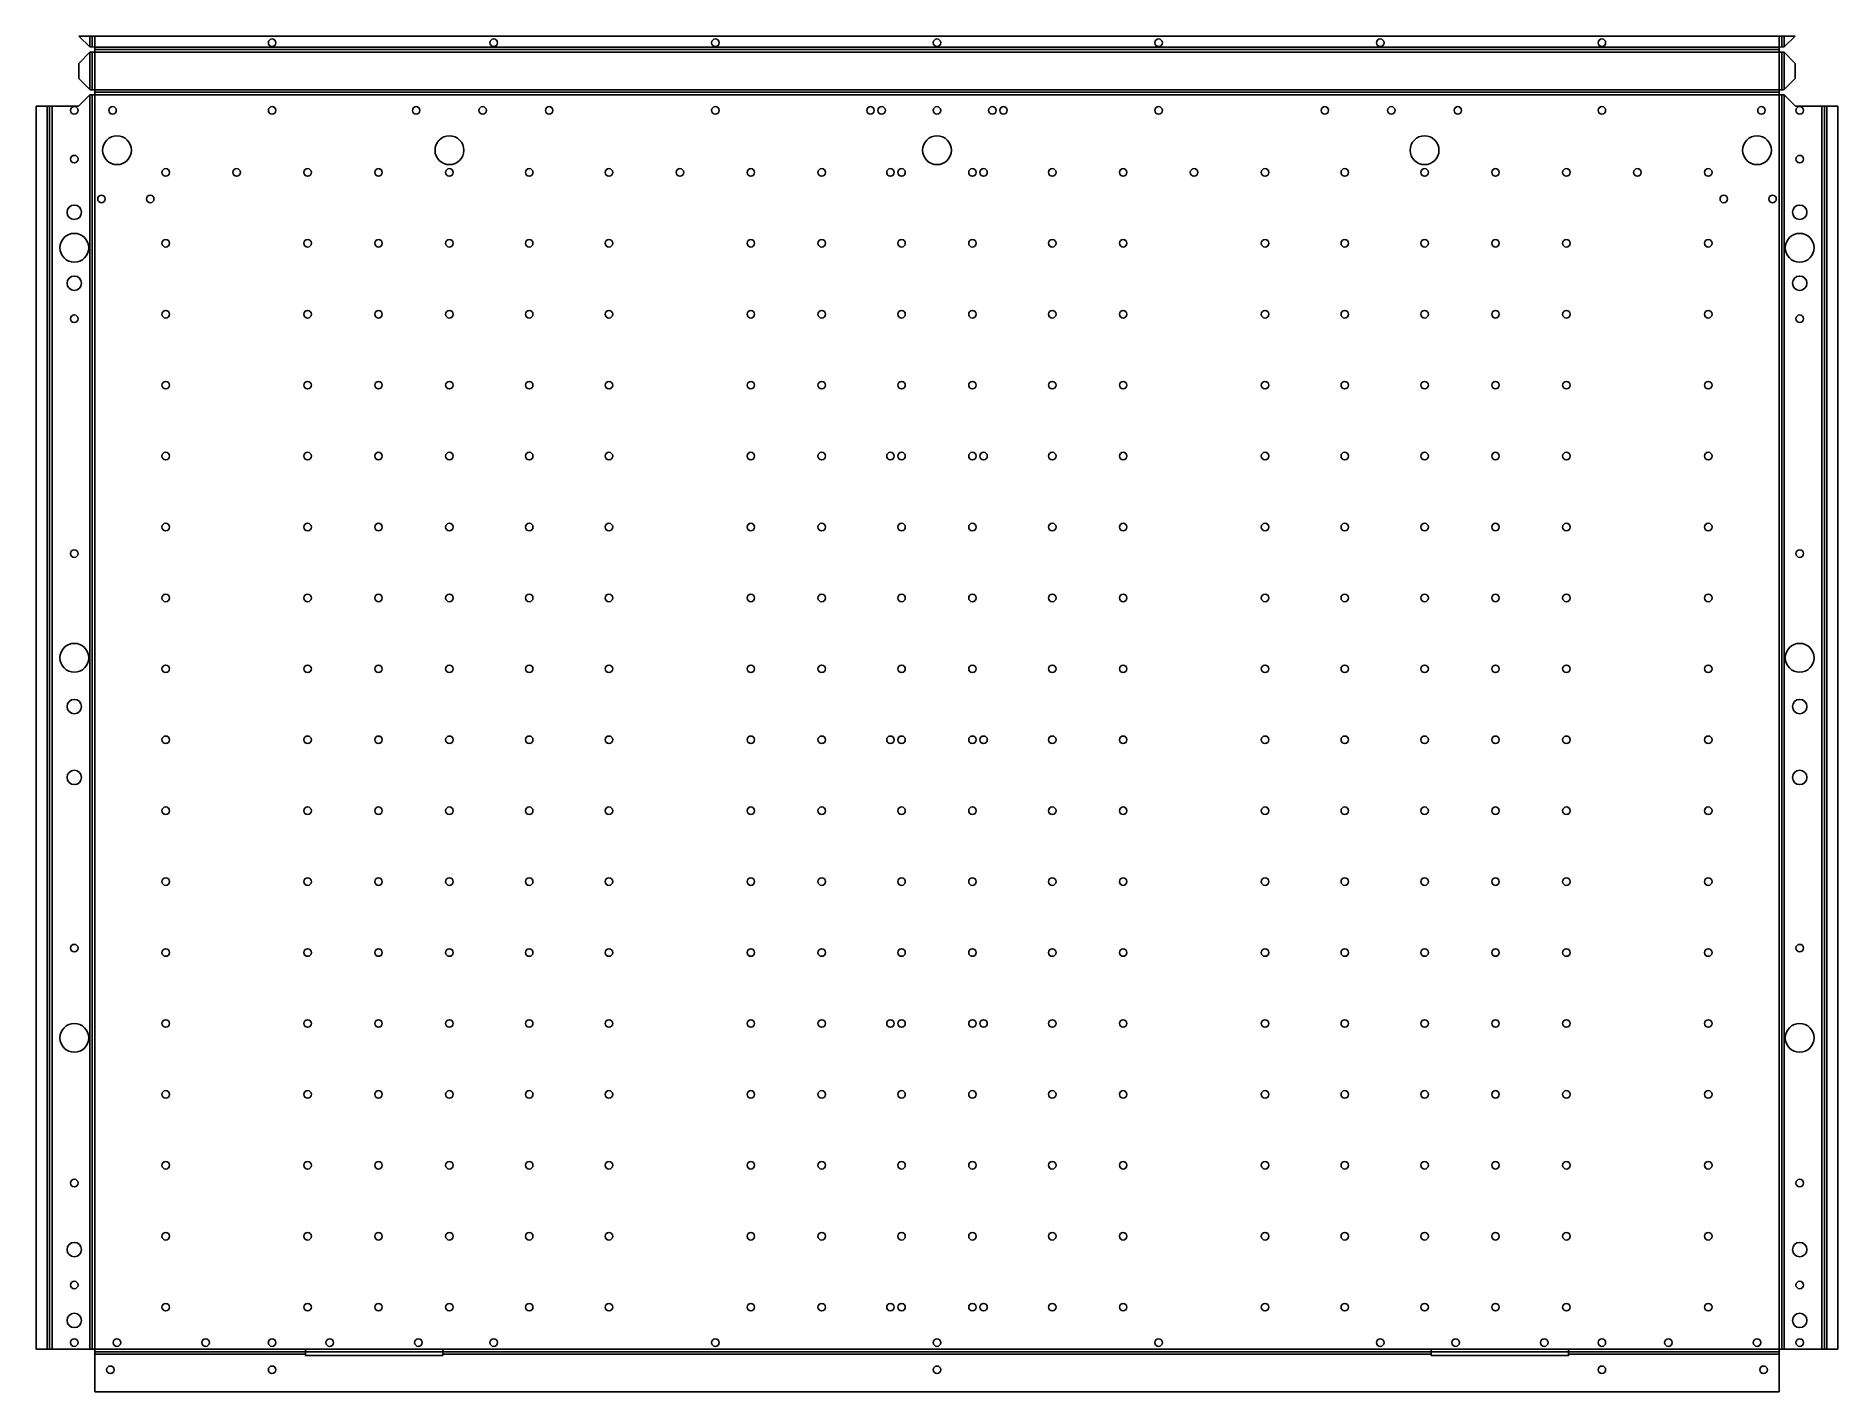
# Model space of a CAD drawing. Header units: millimetres. Extents: x -27 to 787, y 0 to 612.
import ezdxf

# ---------------------------------------------------------------- set-up
doc = ezdxf.new("R2010")
doc.units = ezdxf.units.MM

msp = doc.modelspace()

# ---------------------------------------------------------------- linework, layer by layer
at = {"layer": 'BEND'}
for p, q in [((-1.13, 611.79, 0), (-1.13, 606.82, 0)), ((761.13, 606.82, 0), (761.13, 611.79, 0)), ((-1.13, 604.49), (-1.13, 587.56)), ((0, 605.65, 0), (760, 605.65)), ((761.13, 587.56), (761.13, 604.49)), ((760, 586.39), (0, 586.39)), ((-20.39, 580.16, 0), (-20.39, 19.26)), ((-1.13, 585.23), (-1.13, 19.26)), ((761.13, 19.26), (761.13, 585.23)), ((780.39, 19.26, 0), (780.39, 580.16)), ((0, 18.13), (760, 18.13))]:
    msp.add_line(p, q, dxfattribs=at)
at = {"layer": 'BEND_EXTENT'}
for p, q in [((-2.26, 606.86, 0), (-2.26, 611.79, 0)), ((0, 611.79), (0, 606.79)), ((760, 606.79, 0), (760, 611.79)), ((762.26, 611.79), (762.26, 606.86, 0)), ((-2.26, 604.45), (-2.26, 587.59, 0)), ((0, 606.79), (760, 606.79, 0)), ((762.26, 587.59, 0), (762.26, 604.45)), ((-21.52, 19.26, 0), (-21.52, 580.16, 0)), ((-19.26, 580.16, 0), (-19.26, 19.26, 0)), ((-2.26, 585.19, 0), (-2.26, 19.26)), ((0, 19.26), (0, 585.26, 0)), ((0, 585.26, 0), (760, 585.26, 0)), ((760, 585.26, 0), (760, 19.26)), ((762.26, 19.26), (762.26, 585.19)), ((779.26, 19.26), (779.26, 580.16)), ((781.52, 580.16), (781.52, 19.26)), ((0, 19.26), (95, 19.26)), ((95, 17), (0, 17)), ((157, 19.26), (603, 19.26)), ((603, 17), (157, 17)), ((665, 19.26), (760, 19.26)), ((760, 17), (665, 17))]:
    msp.add_line(p, q, dxfattribs=at)
msp.add_lwpolyline([(0, 587.52), (0, 604.52), (760, 604.52), (760, 587.52)], close=True, dxfattribs=at)
at = {"layer": 'INTERIOR_PROFILES'}
for points in [[(157, 16.5), (157, 19.26), (95, 19.26), (95, 16.5)], [(665, 19.26), (603, 19.26), (603, 16.5), (665, 16.5)]]:
    msp.add_lwpolyline(points, close=True, dxfattribs=at)
at = {"layer": 'INTERIOR_PROFILES', "extrusion": (0, 0, -1)}
for centre, radius in [((-80, 608.79), 1.7), ((-180, 608.79), 1.7), ((-280, 608.79), 1.7), ((-380, 608.79), 1.7), ((-480, 608.79), 1.7), ((-580, 608.79), 1.7), ((-680, 608.79), 1.7), ((9.26, 578.26), 1.7), ((-8, 578.26), 1.7), ((-80, 578.26), 1.7), ((-145, 578.26), 1.7), ((-175, 578.26), 1.7), ((-205, 578.26), 1.7), ((-280, 578.26), 1.7), ((-350, 578.26), 1.7), ((-355, 578.26), 1.7), ((-380, 578.26), 1.7), ((-405, 578.26), 1.7), ((-410, 578.26), 1.7), ((-480, 578.26), 1.7), ((-555, 578.26), 1.7), ((-585, 578.26), 1.7), ((-615, 578.26), 1.7), ((-680, 578.26), 1.7), ((-752, 578.26), 1.7), ((-769.26, 578.26), 1.7), ((-10, 560.26), 6.5), ((-160, 560.26), 6.5), ((-380, 560.26), 6.5), ((-600, 560.26), 6.5), ((-750, 560.26), 6.5), ((9.26, 556.26), 1.7), ((-769.26, 556.26), 1.7), ((-32, 550.26), 1.7), ((-64, 550.26), 1.7), ((-96, 550.26), 1.7), ((-128, 550.26), 1.7), ((-160, 550.26), 1.7), ((-196, 550.26), 1.7), ((-232, 550.26), 1.7), ((-264, 550.26), 1.7), ((-296, 550.26), 1.7), ((-328, 550.26), 1.7), ((-359, 550.26), 1.7), ((-364, 550.26), 1.7), ((-396, 550.26), 1.7), ((-401, 550.26), 1.7), ((-432, 550.26), 1.7), ((-464, 550.26), 1.7), ((-496, 550.26), 1.7), ((-528, 550.26), 1.7), ((-564, 550.26), 1.7), ((-600, 550.26), 1.7), ((-632, 550.26), 1.7), ((-664, 550.26), 1.7), ((-696, 550.26), 1.7), ((-728, 550.26), 1.7), ((-3, 538.26), 1.7), ((-25, 538.26), 1.7), ((-735, 538.26), 1.7), ((-757, 538.26), 1.7), ((9.26, 532.26), 3.25), ((-769.26, 532.26), 3.25), ((9.26, 516.26), 6.5), ((-769.26, 516.26), 6.5), ((-32, 518.26), 1.7), ((-96, 518.26), 1.7), ((-128, 518.26), 1.7), ((-160, 518.26), 1.7), ((-196, 518.26), 1.7), ((-232, 518.26), 1.7), ((-296, 518.26), 1.7), ((-328, 518.26), 1.7), ((-364, 518.26), 1.7), ((-396, 518.26), 1.7), ((-432, 518.26), 1.7), ((-464, 518.26), 1.7), ((-528, 518.26), 1.7), ((-564, 518.26), 1.7), ((-600, 518.26), 1.7), ((-632, 518.26), 1.7), ((-664, 518.26), 1.7), ((-728, 518.26), 1.7), ((9.26, 500.26), 3.25), ((-769.26, 500.26), 3.25), ((-32, 486.26), 1.7), ((-96, 486.26), 1.7), ((-128, 486.26), 1.7), ((-160, 486.26), 1.7), ((-196, 486.26), 1.7), ((-232, 486.26), 1.7), ((-296, 486.26), 1.7), ((-328, 486.26), 1.7), ((-364, 486.26), 1.7), ((-396, 486.26), 1.7), ((-432, 486.26), 1.7), ((-464, 486.26), 1.7), ((-528, 486.26), 1.7), ((-564, 486.26), 1.7), ((-600, 486.26), 1.7), ((-632, 486.26), 1.7), ((-664, 486.26), 1.7), ((-728, 486.26), 1.7), ((9.26, 484.26), 1.7), ((-769.26, 484.26), 1.7), ((-32, 454.26), 1.7), ((-96, 454.26), 1.7), ((-128, 454.26), 1.7), ((-160, 454.26), 1.7), ((-196, 454.26), 1.7), ((-232, 454.26), 1.7), ((-296, 454.26), 1.7), ((-328, 454.26), 1.7), ((-364, 454.26), 1.7), ((-396, 454.26), 1.7), ((-432, 454.26), 1.7), ((-464, 454.26), 1.7), ((-528, 454.26), 1.7), ((-564, 454.26), 1.7), ((-600, 454.26), 1.7), ((-632, 454.26), 1.7), ((-664, 454.26), 1.7), ((-728, 454.26), 1.7), ((-32, 422.26), 1.7), ((-96, 422.26), 1.7), ((-128, 422.26), 1.7), ((-160, 422.26), 1.7), ((-196, 422.26), 1.7), ((-232, 422.26), 1.7), ((-296, 422.26), 1.7), ((-328, 422.26), 1.7), ((-359, 422.26), 1.7), ((-364, 422.26), 1.7), ((-396, 422.26), 1.7), ((-401, 422.26), 1.7), ((-432, 422.26), 1.7), ((-464, 422.26), 1.7), ((-528, 422.26), 1.7), ((-564, 422.26), 1.7), ((-600, 422.26), 1.7), ((-632, 422.26), 1.7), ((-664, 422.26), 1.7), ((-728, 422.26), 1.7), ((-32, 390.26), 1.7), ((-96, 390.26), 1.7), ((-128, 390.26), 1.7), ((-160, 390.26), 1.7), ((-196, 390.26), 1.7), ((-232, 390.26), 1.7), ((-296, 390.26), 1.7), ((-328, 390.26), 1.7), ((-364, 390.26), 1.7), ((-396, 390.26), 1.7), ((-432, 390.26), 1.7), ((-464, 390.26), 1.7), ((-528, 390.26), 1.7), ((-564, 390.26), 1.7), ((-600, 390.26), 1.7), ((-632, 390.26), 1.7), ((-664, 390.26), 1.7), ((-728, 390.26), 1.7), ((9.26, 378.26), 1.7), ((-769.26, 378.26), 1.7), ((-32, 358.26), 1.7), ((-96, 358.26), 1.7), ((-128, 358.26), 1.7), ((-160, 358.26), 1.7), ((-196, 358.26), 1.7), ((-232, 358.26), 1.7), ((-296, 358.26), 1.7), ((-328, 358.26), 1.7), ((-364, 358.26), 1.7), ((-396, 358.26), 1.7), ((-432, 358.26), 1.7), ((-464, 358.26), 1.7), ((-528, 358.26), 1.7), ((-564, 358.26), 1.7), ((-600, 358.26), 1.7), ((-632, 358.26), 1.7), ((-664, 358.26), 1.7), ((-728, 358.26), 1.7), ((9.26, 331.26), 6.5), ((-769.26, 331.26), 6.5), ((-32, 326.26), 1.7), ((-96, 326.26), 1.7), ((-128, 326.26), 1.7), ((-160, 326.26), 1.7), ((-196, 326.26), 1.7), ((-232, 326.26), 1.7), ((-296, 326.26), 1.7), ((-328, 326.26), 1.7), ((-364, 326.26), 1.7), ((-396, 326.26), 1.7), ((-432, 326.26), 1.7), ((-464, 326.26), 1.7), ((-528, 326.26), 1.7), ((-564, 326.26), 1.7), ((-600, 326.26), 1.7), ((-632, 326.26), 1.7), ((-664, 326.26), 1.7), ((-728, 326.26), 1.7), ((9.26, 309.26), 3.25), ((-769.26, 309.26), 3.25), ((-32, 294.26), 1.7), ((-96, 294.26), 1.7), ((-128, 294.26), 1.7), ((-160, 294.26), 1.7), ((-196, 294.26), 1.7), ((-232, 294.26), 1.7), ((-296, 294.26), 1.7), ((-328, 294.26), 1.7), ((-359, 294.26), 1.7), ((-364, 294.26), 1.7), ((-396, 294.26), 1.7), ((-401, 294.26), 1.7), ((-432, 294.26), 1.7), ((-464, 294.26), 1.7), ((-528, 294.26), 1.7), ((-564, 294.26), 1.7), ((-600, 294.26), 1.7), ((-632, 294.26), 1.7), ((-664, 294.26), 1.7), ((-728, 294.26), 1.7), ((9.26, 277.26), 3.25), ((-769.26, 277.26), 3.25), ((-32, 262.26), 1.7), ((-96, 262.26), 1.7), ((-128, 262.26), 1.7), ((-160, 262.26), 1.7), ((-196, 262.26), 1.7), ((-232, 262.26), 1.7), ((-296, 262.26), 1.7), ((-328, 262.26), 1.7), ((-364, 262.26), 1.7), ((-396, 262.26), 1.7), ((-432, 262.26), 1.7), ((-464, 262.26), 1.7), ((-528, 262.26), 1.7), ((-564, 262.26), 1.7), ((-600, 262.26), 1.7), ((-632, 262.26), 1.7), ((-664, 262.26), 1.7), ((-728, 262.26), 1.7), ((-32, 230.26), 1.7), ((-96, 230.26), 1.7), ((-128, 230.26), 1.7), ((-160, 230.26), 1.7), ((-196, 230.26), 1.7), ((-232, 230.26), 1.7), ((-296, 230.26), 1.7), ((-328, 230.26), 1.7), ((-364, 230.26), 1.7), ((-396, 230.26), 1.7), ((-432, 230.26), 1.7), ((-464, 230.26), 1.7), ((-528, 230.26), 1.7), ((-564, 230.26), 1.7), ((-600, 230.26), 1.7), ((-632, 230.26), 1.7), ((-664, 230.26), 1.7), ((-728, 230.26), 1.7), ((9.26, 200.26), 1.7), ((-32, 198.26), 1.7), ((-96, 198.26), 1.7), ((-128, 198.26), 1.7), ((-160, 198.26), 1.7), ((-196, 198.26), 1.7), ((-232, 198.26), 1.7), ((-296, 198.26), 1.7), ((-328, 198.26), 1.7), ((-364, 198.26), 1.7), ((-396, 198.26), 1.7), ((-432, 198.26), 1.7), ((-464, 198.26), 1.7), ((-528, 198.26), 1.7), ((-564, 198.26), 1.7), ((-600, 198.26), 1.7), ((-632, 198.26), 1.7), ((-664, 198.26), 1.7), ((-728, 198.26), 1.7), ((-769.26, 200.26), 1.7), ((9.26, 159.76), 6.5), ((-32, 166.26), 1.7), ((-96, 166.26), 1.7), ((-128, 166.26), 1.7), ((-160, 166.26), 1.7), ((-196, 166.26), 1.7), ((-232, 166.26), 1.7), ((-296, 166.26), 1.7), ((-328, 166.26), 1.7), ((-359, 166.26), 1.7), ((-364, 166.26), 1.7), ((-396, 166.26), 1.7), ((-401, 166.26), 1.7), ((-432, 166.26), 1.7), ((-464, 166.26), 1.7), ((-528, 166.26), 1.7), ((-564, 166.26), 1.7), ((-600, 166.26), 1.7), ((-632, 166.26), 1.7), ((-664, 166.26), 1.7), ((-728, 166.26), 1.7), ((-769.26, 159.76), 6.5), ((-32, 134.26), 1.7), ((-96, 134.26), 1.7), ((-128, 134.26), 1.7), ((-160, 134.26), 1.7), ((-196, 134.26), 1.7), ((-232, 134.26), 1.7), ((-296, 134.26), 1.7), ((-328, 134.26), 1.7), ((-364, 134.26), 1.7), ((-396, 134.26), 1.7), ((-432, 134.26), 1.7), ((-464, 134.26), 1.7), ((-528, 134.26), 1.7), ((-564, 134.26), 1.7), ((-600, 134.26), 1.7), ((-632, 134.26), 1.7), ((-664, 134.26), 1.7), ((-728, 134.26), 1.7), ((-32, 102.26), 1.7), ((-96, 102.26), 1.7), ((-128, 102.26), 1.7), ((-160, 102.26), 1.7), ((-196, 102.26), 1.7), ((-232, 102.26), 1.7), ((-296, 102.26), 1.7), ((-328, 102.26), 1.7), ((-364, 102.26), 1.7), ((-396, 102.26), 1.7), ((-432, 102.26), 1.7), ((-464, 102.26), 1.7), ((-528, 102.26), 1.7), ((-564, 102.26), 1.7), ((-600, 102.26), 1.7), ((-632, 102.26), 1.7), ((-664, 102.26), 1.7), ((-728, 102.26), 1.7), ((9.26, 94.26), 1.7), ((-769.26, 94.26), 1.7), ((9.26, 64.26), 3.25), ((-32, 70.26), 1.7), ((-96, 70.26), 1.7), ((-128, 70.26), 1.7), ((-160, 70.26), 1.7), ((-196, 70.26), 1.7), ((-232, 70.26), 1.7), ((-296, 70.26), 1.7), ((-328, 70.26), 1.7), ((-364, 70.26), 1.7), ((-396, 70.26), 1.7), ((-432, 70.26), 1.7), ((-464, 70.26), 1.7), ((-528, 70.26), 1.7), ((-564, 70.26), 1.7), ((-600, 70.26), 1.7), ((-632, 70.26), 1.7), ((-664, 70.26), 1.7), ((-728, 70.26), 1.7), ((-769.26, 64.26), 3.25), ((9.26, 48.26), 1.7), ((-769.26, 48.26), 1.7), ((9.26, 32.26), 3.25), ((-32, 38.26), 1.7), ((-96, 38.26), 1.7), ((-128, 38.26), 1.7), ((-160, 38.26), 1.7), ((-196, 38.26), 1.7), ((-232, 38.26), 1.7), ((-296, 38.26), 1.7), ((-328, 38.26), 1.7), ((-359, 38.26), 1.7), ((-364, 38.26), 1.7), ((-396, 38.26), 1.7), ((-401, 38.26), 1.7), ((-432, 38.26), 1.7), ((-464, 38.26), 1.7), ((-528, 38.26), 1.7), ((-564, 38.26), 1.7), ((-600, 38.26), 1.7), ((-632, 38.26), 1.7), ((-664, 38.26), 1.7), ((-728, 38.26), 1.7), ((-769.26, 32.26), 3.25), ((9.26, 22.26), 1.7), ((-10, 22.26), 1.7), ((-50, 22.26), 1.7), ((-80, 22.26), 1.7), ((-106, 22.26), 1.7), ((-146, 22.26), 1.7), ((-180, 22.26), 1.7), ((-280, 22.26), 1.7), ((-380, 22.26), 1.7), ((-480, 22.26), 1.7), ((-580, 22.26), 1.7), ((-614, 22.26), 1.7), ((-654, 22.26), 1.7), ((-680, 22.26), 1.7), ((-710, 22.26), 1.7), ((-750, 22.26), 1.7), ((-769.26, 22.26), 1.7), ((-7, 10), 1.7), ((-80, 10), 1.7), ((-380, 10), 1.7), ((-680, 10), 1.7), ((-753, 10), 1.7)]:
    msp.add_circle(centre, radius, dxfattribs=at)
at = {"layer": 'OUTER_PROFILES'}
for p, q in [((-2.26, 606.86), (-7.19, 611.79)), ((-7.19, 611.79), (-2.26, 611.79)), ((-2.26, 611.79), (0, 611.79)), ((0, 611.79), (760, 611.79)), ((760, 611.79), (762.26, 611.79)), ((762.26, 611.79), (767.19, 611.79)), ((767.19, 611.79), (762.26, 606.86)), ((-7.26, 599.45), (-2.26, 604.45)), ((0, 606.79), (-2.26, 606.86)), ((0, 604.52), (0, 606.79)), ((762.26, 606.86), (760, 606.79)), ((760, 606.79), (760, 604.52)), ((762.26, 604.45), (767.26, 599.45)), ((-7.26, 592.59), (-7.26, 599.45)), ((767.26, 599.45), (767.26, 592.59)), ((-2.26, 587.59), (-7.26, 592.59)), ((0, 585.26), (0, 587.52)), ((760, 587.52), (760, 585.26)), ((767.26, 592.59), (762.26, 587.59)), ((-26.52, 19.26), (-26.52, 580.16)), ((-26.52, 580.16), (-21.52, 580.16)), ((-21.52, 580.16), (-19.26, 580.16)), ((-19.26, 580.16), (-7.29, 580.16)), ((-7.29, 580.16), (-2.26, 585.19)), ((762.26, 585.19), (767.29, 580.16)), ((767.29, 580.16), (779.26, 580.16)), ((779.26, 580.16), (781.52, 580.16)), ((781.52, 580.16), (786.52, 580.16)), ((786.52, 580.16), (786.52, 19.26)), ((-21.52, 19.26), (-26.52, 19.26)), ((-19.26, 19.26), (-21.52, 19.26)), ((-5.26, 19.26), (-19.26, 19.26)), ((0, 19.26), (-5.26, 19.26)), ((0, 17), (0, 19.26)), ((0, 0), (0, 17)), ((765.26, 19.26), (760, 19.26)), ((760, 19.26), (760, 17)), ((760, 17), (760, 0)), ((779.26, 19.26), (765.26, 19.26)), ((781.52, 19.26), (779.26, 19.26)), ((786.52, 19.26), (781.52, 19.26)), ((760, 0), (0, 0))]:
    msp.add_line(p, q, dxfattribs=at)
for points, knots in [([(0, 604.52), (-0.11, 604.52), (-0.22, 604.52), (-0.33, 604.51), (-0.4, 604.51), (-0.47, 604.51), (-0.54, 604.51), (-0.68, 604.5), (-0.83, 604.5), (-0.97, 604.49), (-1.02, 604.49), (-1.07, 604.49), (-1.11, 604.49), (-1.44, 604.48), (-1.76, 604.47), (-2.09, 604.46), (-2.15, 604.46), (-2.2, 604.46), (-2.26, 604.45)], [-0.314981, -0.314981, -0.314981, -0.314981, -0.2691236, -0.2691236, -0.2691236, -0.2395143, -0.2395143, -0.2395143, -0.1800079, -0.1800079, -0.1800079, -0.1597729, -0.1597729, -0.1597729, -0.0243482, -0.0243482, -0.0243482, -0.0000001, -0.0000001, -0.0000001, -0.0000001]), ([(762.26, 604.45), (762.15, 604.46), (762.04, 604.46), (761.93, 604.46), (761.86, 604.47), (761.79, 604.47), (761.72, 604.47), (761.58, 604.47), (761.43, 604.48), (761.29, 604.48), (761.24, 604.49), (761.2, 604.49), (761.15, 604.49), (760.82, 604.5), (760.5, 604.51), (760.17, 604.52), (760.12, 604.52), (760.06, 604.52), (760, 604.52)], [-0.3149808, -0.3149808, -0.3149808, -0.3149808, -0.2691214, -0.2691214, -0.2691214, -0.2395162, -0.2395162, -0.2395162, -0.1800077, -0.1800077, -0.1800077, -0.1597722, -0.1597722, -0.1597722, -0.0243485, -0.0243485, -0.0243485, 0, 0, 0, 0]), ([(-2.26, 587.59), (-2.15, 587.59), (-2.04, 587.59), (-1.93, 587.58), (-1.86, 587.58), (-1.79, 587.58), (-1.72, 587.58), (-1.58, 587.57), (-1.43, 587.57), (-1.29, 587.56), (-1.24, 587.56), (-1.2, 587.56), (-1.15, 587.56), (-0.82, 587.55), (-0.5, 587.54), (-0.17, 587.53), (-0.12, 587.53), (-0.06, 587.53), (0, 587.52)], [-0.3149809, -0.3149809, -0.3149809, -0.3149809, -0.2691098, -0.2691098, -0.2691098, -0.2395306, -0.2395306, -0.2395306, -0.1800077, -0.1800077, -0.1800077, -0.1597674, -0.1597674, -0.1597674, -0.024351, -0.024351, -0.024351, 0, 0, 0, 0]), ([(760, 587.52), (760.07, 587.53), (760.13, 587.53), (760.2, 587.53), (760.35, 587.53), (760.51, 587.54), (760.67, 587.54), (760.77, 587.55), (760.87, 587.55), (760.97, 587.55), (761, 587.56), (761.04, 587.56), (761.07, 587.56), (761.43, 587.57), (761.78, 587.58), (762.14, 587.59), (762.18, 587.59), (762.22, 587.59), (762.26, 587.59)], [-0.3149809, -0.3149809, -0.3149809, -0.3149809, -0.2874757, -0.2874757, -0.2874757, -0.2222077, -0.2222077, -0.2222077, -0.1800077, -0.1800077, -0.1800077, -0.1660111, -0.1660111, -0.1660111, -0.0173664, -0.0173664, -0.0173664, 0, 0, 0, 0]), ([(0, 585.26), (-0.11, 585.26), (-0.22, 585.26), (-0.33, 585.25), (-0.4, 585.25), (-0.47, 585.25), (-0.54, 585.25), (-0.68, 585.24), (-0.83, 585.24), (-0.97, 585.23), (-1.02, 585.23), (-1.07, 585.23), (-1.11, 585.23), (-1.44, 585.22), (-1.76, 585.21), (-2.09, 585.2), (-2.15, 585.19), (-2.2, 585.19), (-2.26, 585.19)], [-0.3149808, -0.3149808, -0.3149808, -0.3149808, -0.2691115, -0.2691115, -0.2691115, -0.2395297, -0.2395297, -0.2395297, -0.1800077, -0.1800077, -0.1800077, -0.1597674, -0.1597674, -0.1597674, -0.0243504, -0.0243504, -0.0243504, 0, 0, 0, 0]), ([(762.26, 585.19), (762.2, 585.19), (762.15, 585.19), (762.09, 585.2), (761.76, 585.21), (761.44, 585.22), (761.11, 585.23), (761.07, 585.23), (761.02, 585.23), (760.97, 585.23), (760.83, 585.24), (760.69, 585.24), (760.54, 585.25), (760.47, 585.25), (760.4, 585.25), (760.33, 585.25), (760.22, 585.26), (760.11, 585.26), (760, 585.26)], [-0.3150436, -0.3150436, -0.3150436, -0.3150436, -0.2907267, -0.2907267, -0.2907267, -0.1553765, -0.1553765, -0.1553765, -0.1351725, -0.1351725, -0.1351725, -0.0755629, -0.0755629, -0.0755629, -0.0459328, -0.0459328, -0.0459328, 0, 0, 0, 0])]:
    msp.add_open_spline(points, degree=3, knots=knots, dxfattribs=at)

doc.saveas('drawing.dxf')
